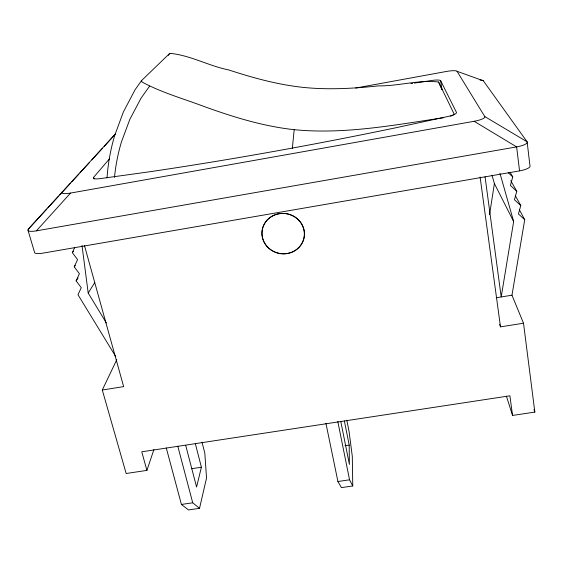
<?xml version="1.0" encoding="UTF-8"?>
<svg xmlns="http://www.w3.org/2000/svg" width="563" height="563" viewBox="0 0 563 563"><rect width="100%" height="100%" fill="white"/><g stroke="black" fill="none" stroke-linecap="round" stroke-linejoin="round"><path stroke-width="0.84" d="M292.324 148.4L294.189 129.673C263.773 126.393 234.342 117.357 205.657 107.076C184.397 98.982 161.905 92.818 141.925 81.945L141.587 80.558L169.78 53.344C189.97 55.09 208.803 65.977 228.768 69.939C252.843 77.835 277.46 84.605 302.718 87.342C327.877 89.981 353.261 88.553 378.35 85.886C398.386 86.188 418.802 79.594 438.584 82.015L454.038 113.839L453.208 115.091L450.499 116.161M489.557 214.566L494.398 183.58L491.999 175.213M499.965 173.305L513.653 221.541L501.204 296.947L485.053 176.789M506.418 396.225L512.555 415.438L534.85 412.088L523.506 323.211L511.971 295.209L524.73 219.676L519.283 209.654M166.282 447.965L181.427 504.448L188.485 509.944L199.527 508.333L206.53 478.015L204.826 453.222L202.011 442.166M195.347 443.658L201.399 467.234L196.571 487.037L185.72 445.389M510.106 172.32L512.752 176.866L510.416 185.452L516.785 191.272L514.441 199.774L520.775 205.544L518.432 213.961L524.73 219.676M116.794 359.673L102.29 390.011L126.168 473.504L146.915 470.386L153.917 449.548M115.802 356.653L77.983 294.745L81.262 287.686L76.125 280.86L79.411 273.731L74.246 266.834L77.553 259.634L72.353 252.674L74.675 247.579M106.33 322.909L88.194 293.027L94.69 282.654M76.125 280.86L78.074 277.974M74.246 266.834L75.252 265.419M141.587 80.558L135.021 89.82L123.297 112.15L114.62 135.718A211.744 203.623 4.5 0 0 107.033 177.943M168.351 55.357L169.78 53.344M149.603 86.132L141.081 98.096L129.814 119.398L121.453 141.897A202.786 194.749 4.9 0 0 114.493 177.394M72.353 252.674L73.38 251.274M94.105 178.999L93.648 177.303L109.454 158.85M102.515 148.252L91.889 159.864M104.232 146.352L115.661 133.684L28.312 229.148A12.189 2.871 -14.7 0 0 36.384 230.851L516.623 146.901A12.689 3.153 -8.3 0 0 527.116 141.806L483.293 80.762L457.043 71.304A9.845 1.773 -9.7 0 0 446.466 71.452L355.689 88.053M36.384 230.851L70.558 193.067L474.152 121.284A12.28 2.738 -9.1 0 0 484.792 116.576L527.116 141.806L529.938 165.592A12.583 3.385 -8 0 1 519.558 170.885L42.915 253.139A12.097 3.082 -15 0 1 34.702 252.878L28.15 230.724M28.312 229.148L46.729 209.077M47.918 207.782L58.615 196.128M59.805 194.833L70.495 183.172M71.684 181.877L78.813 174.108M80.002 172.813L89.51 162.454M496.242 297.75L511.971 295.209M443.757 117.688C394.36 125.049 344.317 134.62 294.189 129.673M102.29 390.011L123.649 386.619L84.457 245.524M499.634 324.45L500.493 326.864L523.506 323.211M410.927 83.613L412.644 83.352M414.368 83.092L431.54 80.495A10.106 1.879 -9.8 0 1 440.646 80.713L456.452 112.375A11.76 2.541 -9.5 0 1 447.698 116.527L395.648 127.801A587.427 78.989 -11 0 1 148.555 171.919L100.284 178.605A11.415 2.379 -13.4 0 1 93.648 177.303M191.568 468.712L201.399 467.234M344.978 445.727L349.194 445.094L344.394 420.976M181.427 504.448L192.722 502.794L199.527 508.333M337.92 481.506L349.553 479.803L352.762 485.968L341.403 487.621L337.92 481.506L325.928 423.313M474.152 121.284L516.623 146.901L519.558 170.885M508.269 172.757L512.752 176.866M457.043 71.304L484.792 116.576M510.761 180.667L516.785 191.272M515.314 195.706L520.775 205.544M494.398 183.58L513.653 221.541M438.584 82.015L441.941 89.573M533.949 409.611L534.85 412.088M146.915 470.386L141.756 451.808L509.881 395.803L512.555 415.438M177.802 446.213L192.722 502.794M337.807 421.504L349.553 479.803M340.826 421.659L349.398 464.412L349.194 445.094M346.829 420.237L349.053 431.434L352.297 456.333L352.762 485.968M440.646 80.713L441.906 89.397M480.105 177.042L500.493 326.864M82.001 245.44L88.194 293.027M480.098 80.094A9.613 1.837 -9.3 0 1 483.293 80.762M70.558 193.067A11.865 2.526 -13.9 0 1 62.247 191.828M266.749 246.144A21.303 20.205 10.4 0 0 303.105 241.119A21.303 20.205 10.4 0 0 279.755 213.588A21.303 20.205 10.4 0 0 266.749 246.144M267.115 246.503A21.232 20.134 10.4 0 0 303.175 240.605A21.232 20.134 10.4 0 0 279.185 213.736A21.232 20.134 10.4 0 0 267.115 246.503"/></g></svg>
